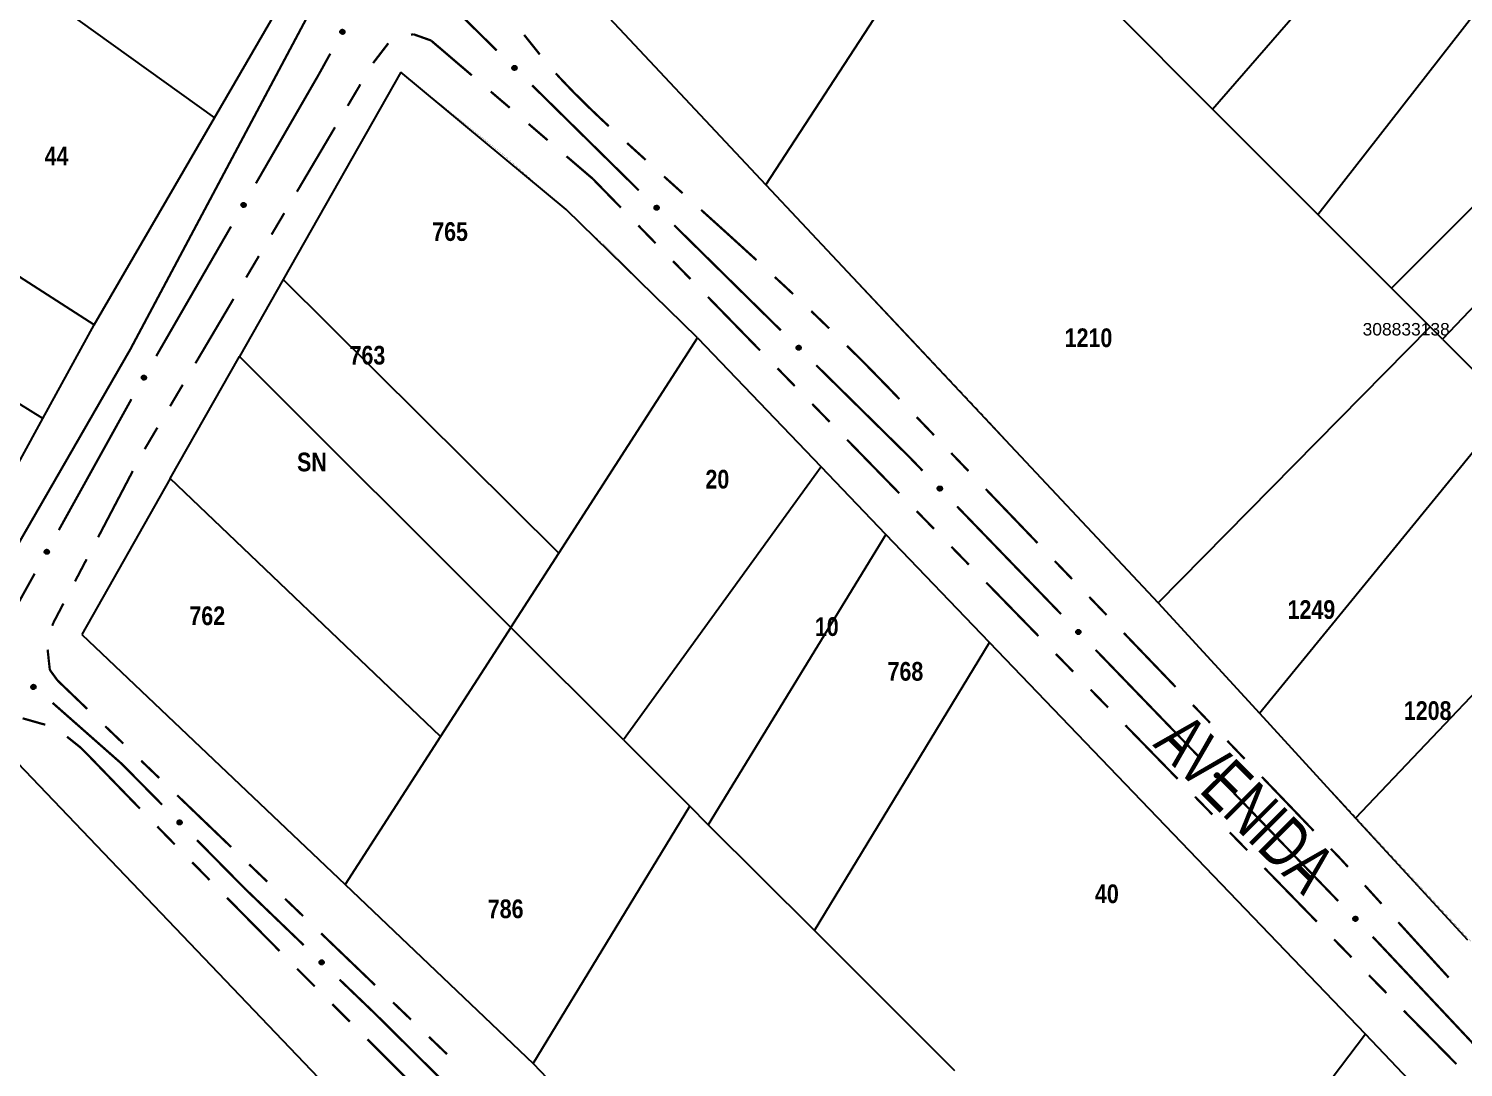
# Model space of a CAD drawing. Extents: x 201549 to 203722, y 4857623 to 4859778.
# Drawn here: x 202361.1 to 202476.2, y 4859355.8 to 4859439.1 of the extents above; entities that cross this region are included whole.
import ezdxf
from ezdxf.enums import TextEntityAlignment as Align

# ---------------------------------------------------------------- set-up
doc = ezdxf.new("R2010")
doc.units = 0
doc.header["$LTSCALE"] = 1.5
doc.header["$MEASUREMENT"] = 0
for name, color, linetype in [('CD-MALHA-LOTES', 40, 'CONTINUOUS'), ('CD_TXT_QUADRA', 1, 'CONTINUOUS'), ('RU-QUADRAS', 6, 'CONTINUOUS'), ('SV-EIXO-RUA-N-PAV', 6, 'CONTINUOUS'), ('SV-RUA-NAO-PAV-S-GUIA-C-GUIA', 7, 'CONTINUOUS'), ('SV-TXT-RUA-N-PAV-S-GUIA-C-GUIA', 7, 'CONTINUOUS'), ('Th_NmrPort', 1, 'CONTINUOUS')]:
    doc.layers.add(name, color=color, linetype=linetype)
doc.styles.add('ARIAL', font='ARIAL.TTF')
doc.styles.add('MONOTXT', font='ARIAL.TTF', dxfattribs={"height": 0.2})
doc.styles.get("Standard").update_dxf_attribs({"font": 'swisscbo.ttf'})

msp = doc.modelspace()

# ---------------------------------------------------------------- linework, layer by layer
at = {"layer": 'CD-MALHA-LOTES', "linetype": 'Continuous'}
for p, q in [((202329.78, 4859465.1), (202375.98, 4859431.95)), ((202456.06, 4859432.64), (202474.6, 4859454.04)), ((202398.92, 4859449.28), (202420.21, 4859426.58)), ((202375.98, 4859431.95), (202385.73, 4859448.75)), ((202420.21, 4859426.58), (202433.34, 4859446.74)), ((202366.34, 4859415.34), (202318.56, 4859445.93)), ((202464.5, 4859424.19), (202481.85, 4859446.46)), ((202456.06, 4859432.64), (202448.04, 4859440.66)), ((202470.4, 4859418.28), (202490.03, 4859437.89)), ((202390.93, 4859435.61), (202381.49, 4859418.96)), ((202404.2, 4859424.58), (202390.93, 4859435.61)), ((202362.22, 4859407.81), (202318.59, 4859434.71)), ((202493.48, 4859434.16), (202474.49, 4859414.19)), ((202366.34, 4859415.34), (202375.98, 4859431.95)), ((202464.5, 4859424.19), (202456.06, 4859432.64)), ((202420.21, 4859426.58), (202451.69, 4859393.03)), ((202414.72, 4859414.28), (202404.2, 4859424.58)), ((202470.4, 4859418.28), (202464.5, 4859424.19)), ((202381.49, 4859418.96), (202378, 4859412.8)), ((202403.6, 4859397), (202381.49, 4859418.96)), ((202473.51, 4859415.17), (202470.4, 4859418.28)), ((202362.22, 4859407.81), (202366.34, 4859415.34)), ((202451.69, 4859393.03), (202473.51, 4859415.17)), ((202474.49, 4859414.19), (202473.51, 4859415.17)), ((202403.6, 4859397), (202414.72, 4859414.28)), ((202414.72, 4859414.28), (202424.64, 4859403.94)), ((202474.49, 4859414.19), (202479.9, 4859408.77)), ((202372.44, 4859403), (202378, 4859412.8)), ((202378, 4859412.8), (202399.76, 4859391.05)), ((202459.82, 4859384.16), (202479.9, 4859408.77)), ((202357.44, 4859399.1), (202362.22, 4859407.81)), ((202372.44, 4859403), (202365.35, 4859390.49)), ((202394.11, 4859382.29), (202372.44, 4859403)), ((202424.64, 4859403.94), (202408.79, 4859382.03)), ((202429.84, 4859398.51), (202424.64, 4859403.94)), ((202429.84, 4859398.51), (202415.6, 4859375.22)), ((202438.15, 4859389.84), (202429.84, 4859398.51)), ((202467.53, 4859375.75), (202489.61, 4859399.05)), ((202399.76, 4859391.05), (202403.6, 4859397)), ((202451.69, 4859393.03), (202459.82, 4859384.16)), ((202365.35, 4859390.49), (202386.46, 4859370.42)), ((202399.76, 4859391.05), (202394.11, 4859382.29)), ((202408.79, 4859382.03), (202399.76, 4859391.05)), ((202424.11, 4859366.72), (202438.15, 4859389.84)), ((202468.31, 4859358.4), (202438.15, 4859389.84)), ((202459.82, 4859384.16), (202467.53, 4859375.75)), ((202394.11, 4859382.29), (202386.46, 4859370.42)), ((202408.79, 4859382.03), (202414.11, 4859376.71)), ((202359.63, 4859380.78), (202398.51, 4859340.06)), ((202401.56, 4859356.07), (202414.11, 4859376.71)), ((202415.6, 4859375.22), (202414.11, 4859376.71)), ((202467.53, 4859375.75), (202476.5, 4859365.97)), ((202424.11, 4859366.72), (202415.6, 4859375.22)), ((202386.46, 4859370.42), (202401.56, 4859356.07)), ((202435.37, 4859355.47), (202424.11, 4859366.72)), ((202468.31, 4859358.4), (202452.89, 4859338.08)), ((202475.31, 4859351.09), (202468.31, 4859358.4)), ((202401.56, 4859356.07), (202420.6, 4859336))]:
    msp.add_line(p, q, dxfattribs=at)
at = {"layer": 'RU-QUADRAS', "linetype": 'Continuous'}
msp.add_lwpolyline([(202354.74, 4859503.76, 0.01, 0.01, 0), (202361.91, 4859514.08, 0.01, 0.01, 0), (202365.52, 4859520.69, 0.01, 0.01, 0), (202372.26, 4859529.81, 0.01, 0.01, -0.0525661612), (202379.32, 4859536.42, 0.01, 0.01, 0), (202383.4, 4859541.77, 0.01, 0.01, 0), (202424.49, 4859513.92, 0.01, 0.01, 0), (202406.89, 4859483.37, 0.01, 0.01, 0), (202393.58, 4859462.29, 0.01, 0.01, 0), (202366.34, 4859415.34, 0.01, 0.01, 0), (202357.44, 4859399.1, 0.01, 0.01, 0)], format="xyseb", dxfattribs=at)
for points in [[(202398.92, 4859449.28, 0.01, 0.01, 0), (202422.78, 4859490.87, 0.01, 0.01, 0), (202431.6, 4859503.85, 0.01, 0.01, 0.025706591), (202459.39, 4859473.18, 0.01, 0.01, 0), (202458.41, 4859471.92, 0.01, 0.01, 0), (202466.87, 4859463.9, 0.01, 0.01, 0), (202466.09, 4859462.94, 0.01, 0.01, -0.0087187584), (202520.78, 4859404.57, 0.01, 0.01, 0), (202522.82, 4859406.83, 0.01, 0.01, 0), (202525.95, 4859403.58, 0.01, 0.01, 0), (202522.53, 4859399.73, 0.01, 0.01, 0), (202542.98, 4859379.07, 0.01, 0.01, 0), (202513.69, 4859325.42, 0.01, 0.01, 0.0056296423)], [(202365.35, 4859390.49, 0.01, 0.01, 0), (202390.93, 4859435.61, 0.01, 0.01, -0.0406999133), (202414.72, 4859414.28, 0.01, 0.01, 0), (202507.8, 4859317.21, 0.01, 0.01, 0), (202481.27, 4859270.49, 0.01, 0.01, -0.0078169906), (202420.6, 4859336, 0.01, 0.01, 0), (202401.56, 4859356.07, 0.01, 0.01, 0)], [(202334.2, 4859336.31, 0.01, 0.01, 0), (202359.63, 4859380.78, 0.01, 0.01, 0), (202431.07, 4859305.95, 0.01, 0.01, 0), (202473.24, 4859258.37, 0.01, 0.01, 0), (202504.96, 4859225.34, 0.01, 0.01, 0), (202609.09, 4859113.89, 0.01, 0.01, 0), (202649.91, 4859068.53, 0.01, 0.01, 0), (202690.97, 4859026.08, 0.01, 0.01, 0), (202707.86, 4859007.86, 0.01, 0.01, 0), (202732.76, 4858982.37, 0.01, 0.01, 0), (202786.51, 4858923.72, 0.01, 0.01, 0), (202817.55, 4858891.17, 0.01, 0.01, 0), (202785.28, 4858854.63, 0.01, 0.01, 0), (202645.57, 4859005.19, 0.01, 0.01, 0), (202637.52, 4859012.98, 0.01, 0.01, 0), (202489.97, 4859168.83, 0.01, 0.01, 0), (202473.82, 4859188.57, 0.01, 0.01, 0.0163932161), (202447.13, 4859214.72, 0.01, 0.01, -0.0030039758)]]:
    msp.add_lwpolyline(points, format="xyseb", close=True, dxfattribs=at)
at = {"layer": 'SV-EIXO-RUA-N-PAV', "const_width": 0.18}
for points in [[(202390.073874, 4859445.773969), (202398.623025, 4859437.353042)], [(202385.274512, 4859437.0982), (202384.79045, 4859436.223166)], [(202384.356788, 4859435.439237), (202379.307534, 4859426.687197)], [(202384.79045, 4859436.223166), (202384.356788, 4859435.439237)], [(202401.472742, 4859434.546066), (202407.884605, 4859428.230371)], [(202407.884605, 4859428.230371), (202408.34582, 4859427.776074)], [(202408.34582, 4859427.776074), (202410.021296, 4859426.124533)], [(202377.308644, 4859423.222455), (202371.311975, 4859412.828228)], [(202412.869998, 4859423.316527), (202421.416103, 4859414.892509)], [(202424.264805, 4859412.084503), (202431.38656, 4859405.064488)], [(202369.31458, 4859409.36264), (202363.495244, 4859398.868102)], [(202431.38656, 4859405.064488), (202431.668491, 4859404.786584)], [(202431.668491, 4859404.786584), (202432.782709, 4859403.632573)], [(202435.561087, 4859400.754967), (202443.896221, 4859392.12215)], [(202361.555465, 4859395.369922), (202358.160853, 4859389.248108)], [(202446.674599, 4859389.244544), (202455.009733, 4859380.611726)], [(202368.556157, 4859380.090715), (202362.995716, 4859384.996987)], [(202368.966603, 4859379.674608), (202368.556157, 4859380.090715)], [(202371.775592, 4859376.826874), (202368.966603, 4859379.674608)], [(202457.788111, 4859377.734121), (202466.123245, 4859369.101303)], [(202378.435021, 4859370.075591), (202374.58458, 4859373.979141)], [(202378.807812, 4859369.71742), (202378.435021, 4859370.075591)], [(202383.13444, 4859365.560463), (202378.807812, 4859369.71742)], [(202468.901623, 4859366.223697), (202468.984764, 4859366.137588)], [(202468.984764, 4859366.137588), (202477.118916, 4859357.478651)], [(202388.858926, 4859360.060467), (202386.018859, 4859362.789159)], [(202388.90257, 4859360.01713), (202388.858926, 4859360.060467)], [(202394.579342, 4859354.380264), (202388.90257, 4859360.01713)]]:
    msp.add_lwpolyline(points, dxfattribs=at)
at = {"layer": 'SV-EIXO-RUA-N-PAV'}
for points in [[(202386.408509, 4859438.920707), (202386.422695, 4859438.873902), (202386.425316, 4859438.830773), (202386.417148, 4859438.794173), (202386.401498, 4859438.763712), (202386.381976, 4859438.734353), (202386.355764, 4859438.709095), (202386.320462, 4859438.687505), (202386.273609, 4859438.672945), (202386.229252, 4859438.673164), (202386.192941, 4859438.679252), (202386.160239, 4859438.693743), (202386.132035, 4859438.713184), (202386.106699, 4859438.74128), (202386.085169, 4859438.777269), (202386.071669, 4859438.824735), (202386.06939, 4859438.867035), (202386.078219, 4859438.902229), (202386.092995, 4859438.935013), (202386.113284, 4859438.964748), (202386.139158, 4859438.989394), (202386.175432, 4859439.011005), (202386.222458, 4859439.023709), (202386.264621, 4859439.026464), (202386.299929, 4859439.018131), (202386.331878, 4859439.002857), (202386.361564, 4859438.983636), (202386.388051, 4859438.958344), (202386.408509, 4859438.920707)], [(202400.02277, 4859436.128806), (202400.071666, 4859436.129868), (202400.113908, 4859436.120783), (202400.146959, 4859436.103064), (202400.172082, 4859436.079792), (202400.195103, 4859436.053088), (202400.212373, 4859436.021044), (202400.223662, 4859435.981233), (202400.225072, 4859435.93219), (202400.212921, 4859435.889529), (202400.197283, 4859435.856198), (202400.174525, 4859435.828603), (202400.148208, 4859435.806674), (202400.11433, 4859435.789836), (202400.073874, 4859435.778789), (202400.024525, 4859435.778565), (202399.983173, 4859435.787756), (202399.951655, 4859435.805734), (202399.924059, 4859435.82879), (202399.900883, 4859435.856334), (202399.884112, 4859435.887886), (202399.873063, 4859435.92864), (202399.873487, 4859435.97735), (202399.882183, 4859436.018697), (202399.899713, 4859436.05046), (202399.923024, 4859436.077118), (202399.949527, 4859436.100533), (202399.981015, 4859436.119234), (202400.02277, 4859436.128806)], [(202378.47524, 4859425.02427), (202378.488581, 4859424.977217), (202378.490426, 4859424.934048), (202378.481601, 4859424.897601), (202378.465405, 4859424.867427), (202378.445359, 4859424.838423), (202378.418697, 4859424.813641), (202378.383012, 4859424.792689), (202378.335905, 4859424.778975), (202378.291559, 4859424.779992), (202378.255363, 4859424.786731), (202378.222927, 4859424.801808), (202378.195078, 4859424.821754), (202378.170251, 4859424.8503), (202378.149372, 4859424.886671), (202378.136728, 4859424.934372), (202378.13521, 4859424.976706), (202378.144671, 4859425.011735), (202378.160034, 4859425.044249), (202378.180855, 4859425.073614), (202378.207167, 4859425.09779), (202378.243824, 4859425.118746), (202378.291072, 4859425.130602), (202378.333277, 4859425.132598), (202378.36843, 4859425.123631), (202378.400099, 4859425.107785), (202378.429434, 4859425.088033), (202378.455462, 4859425.062268), (202378.47524, 4859425.02427)], [(202411.420598, 4859424.899791), (202411.469495, 4859424.900836), (202411.511734, 4859424.891735), (202411.544778, 4859424.874005), (202411.569893, 4859424.850723), (202411.592904, 4859424.824011), (202411.610162, 4859424.79196), (202411.621437, 4859424.752146), (202411.62283, 4859424.703102), (202411.610663, 4859424.660446), (202411.595013, 4859424.62712), (202411.572244, 4859424.599534), (202411.54592, 4859424.577614), (202411.512036, 4859424.560788), (202411.471576, 4859424.549756), (202411.422227, 4859424.54955), (202411.380879, 4859424.558756), (202411.349367, 4859424.576745), (202411.321779, 4859424.599811), (202411.298613, 4859424.627363), (202411.281853, 4859424.658922), (202411.270819, 4859424.699679), (202411.271261, 4859424.748389), (202411.279972, 4859424.789734), (202411.297513, 4859424.821489), (202411.320834, 4859424.848139), (202411.347345, 4859424.871545), (202411.37884, 4859424.890234), (202411.420598, 4859424.899791)], [(202422.815405, 4859413.667767), (202422.864302, 4859413.668811), (202422.906541, 4859413.659711), (202422.939585, 4859413.64198), (202422.9647, 4859413.618699), (202422.987711, 4859413.591986), (202423.004969, 4859413.559936), (202423.016244, 4859413.520121), (202423.017637, 4859413.471078), (202423.00547, 4859413.428422), (202422.989821, 4859413.395095), (202422.967052, 4859413.367509), (202422.940727, 4859413.34559), (202422.906843, 4859413.328764), (202422.866383, 4859413.317732), (202422.817034, 4859413.317525), (202422.775686, 4859413.326732), (202422.744174, 4859413.34472), (202422.716586, 4859413.367786), (202422.69342, 4859413.395339), (202422.676661, 4859413.426898), (202422.665626, 4859413.467655), (202422.666068, 4859413.516365), (202422.674779, 4859413.557709), (202422.692321, 4859413.589465), (202422.715641, 4859413.616115), (202422.742152, 4859413.63952), (202422.773648, 4859413.65821), (202422.815405, 4859413.667767)], [(202370.47968, 4859411.165301), (202370.493022, 4859411.118247), (202370.494867, 4859411.075079), (202370.486042, 4859411.038631), (202370.469846, 4859411.008457), (202370.4498, 4859410.979454), (202370.423138, 4859410.954671), (202370.387453, 4859410.93372), (202370.340346, 4859410.920005), (202370.296, 4859410.921022), (202370.259804, 4859410.927762), (202370.227368, 4859410.942838), (202370.199519, 4859410.962784), (202370.174692, 4859410.991331), (202370.153813, 4859411.027701), (202370.141169, 4859411.075403), (202370.139651, 4859411.117737), (202370.149112, 4859411.152766), (202370.164475, 4859411.185279), (202370.185296, 4859411.214644), (202370.211608, 4859411.238821), (202370.248265, 4859411.259776), (202370.295512, 4859411.271632), (202370.337718, 4859411.273629), (202370.372871, 4859411.264662), (202370.40454, 4859411.248816), (202370.433874, 4859411.229063), (202370.459902, 4859411.203299), (202370.47968, 4859411.165301)], [(202434.15129, 4859402.373596), (202434.200198, 4859402.373431), (202434.242198, 4859402.363288), (202434.274794, 4859402.344746), (202434.299325, 4859402.32085), (202434.321669, 4859402.293577), (202434.338129, 4859402.261109), (202434.348416, 4859402.221028), (202434.348595, 4859402.171965), (202434.335377, 4859402.129623), (202434.318908, 4859402.096694), (202434.295463, 4859402.069679), (202434.268605, 4859402.048418), (202434.234315, 4859402.032435), (202434.193594, 4859402.022407), (202434.144255, 4859402.023421), (202434.103148, 4859402.033647), (202434.072091, 4859402.05241), (202434.045081, 4859402.076151), (202434.022604, 4859402.104268), (202434.00663, 4859402.136232), (202433.996607, 4859402.177249), (202433.998253, 4859402.225933), (202434.007985, 4859402.26705), (202434.026306, 4859402.298362), (202434.050279, 4859402.324427), (202434.077361, 4859402.34717), (202434.109309, 4859402.365075), (202434.15129, 4859402.373596)], [(202362.691302, 4859397.191284), (202362.705441, 4859397.144464), (202362.708018, 4859397.101333), (202362.699814, 4859397.064741), (202362.684132, 4859397.034296), (202362.664581, 4859397.004956), (202362.638344, 4859396.979725), (202362.60302, 4859396.958171), (202362.556152, 4859396.943658), (202362.511795, 4859396.943922), (202362.475491, 4859396.950046), (202362.442803, 4859396.96457), (202362.414619, 4859396.98404), (202362.389311, 4859397.012161), (202362.367818, 4859397.048172), (202362.354366, 4859397.095652), (202362.352129, 4859397.137954), (202362.360994, 4859397.173139), (202362.375803, 4859397.205908), (202362.396122, 4859397.235623), (202362.42202, 4859397.260242), (202362.458316, 4859397.281817), (202362.505355, 4859397.294474), (202362.547521, 4859397.297186), (202362.582821, 4859397.288817), (202362.614755, 4859397.273511), (202362.64442, 4859397.25426), (202362.670882, 4859397.228941), (202362.691302, 4859397.191284)], [(202445.264802, 4859390.863172), (202445.31371, 4859390.863007), (202445.355711, 4859390.852864), (202445.388306, 4859390.834322), (202445.412838, 4859390.810426), (202445.435181, 4859390.783153), (202445.451641, 4859390.750686), (202445.461928, 4859390.710605), (202445.462107, 4859390.661542), (202445.448889, 4859390.619199), (202445.43242, 4859390.58627), (202445.408976, 4859390.559256), (202445.382117, 4859390.537994), (202445.347827, 4859390.522012), (202445.307106, 4859390.511983), (202445.257768, 4859390.512998), (202445.21666, 4859390.523224), (202445.185603, 4859390.541986), (202445.158593, 4859390.565728), (202445.136116, 4859390.593845), (202445.120142, 4859390.625808), (202445.110119, 4859390.666826), (202445.111766, 4859390.71551), (202445.121497, 4859390.756627), (202445.139819, 4859390.787939), (202445.163791, 4859390.814004), (202445.190873, 4859390.836746), (202445.222821, 4859390.854651), (202445.264802, 4859390.863172)], [(202361.501163, 4859386.102277), (202361.452544, 4859386.096962), (202361.409672, 4859386.102336), (202361.375205, 4859386.11711), (202361.348151, 4859386.138107), (202361.322893, 4859386.162706), (202361.302899, 4859386.193125), (202361.288187, 4859386.231802), (202361.282513, 4859386.280535), (202361.290904, 4859386.324092), (202361.30358, 4859386.358659), (202361.323851, 4859386.38813), (202361.348158, 4859386.412266), (202361.380442, 4859386.43199), (202361.419783, 4859386.446516), (202361.468925, 4859386.451036), (202361.51092, 4859386.445479), (202361.543883, 4859386.430314), (202361.573382, 4859386.409748), (202361.598867, 4859386.384325), (202361.618322, 4859386.354353), (202361.632876, 4859386.314716), (202361.636695, 4859386.266154), (202361.631631, 4859386.224206), (202361.616932, 4859386.191038), (202361.596031, 4859386.162452), (202361.571667, 4859386.136819), (202361.541926, 4859386.115448), (202361.501163, 4859386.102277)], [(202456.378314, 4859379.352749), (202456.427222, 4859379.352584), (202456.469223, 4859379.342441), (202456.501818, 4859379.323899), (202456.52635, 4859379.300003), (202456.548693, 4859379.27273), (202456.565153, 4859379.240263), (202456.57544, 4859379.200181), (202456.575619, 4859379.151118), (202456.562401, 4859379.108776), (202456.545932, 4859379.075847), (202456.522488, 4859379.048832), (202456.49563, 4859379.027571), (202456.461339, 4859379.011588), (202456.420619, 4859379.00156), (202456.37128, 4859379.002574), (202456.330172, 4859379.0128), (202456.299115, 4859379.031563), (202456.272106, 4859379.055304), (202456.249629, 4859379.083422), (202456.233655, 4859379.115385), (202456.223632, 4859379.156403), (202456.225278, 4859379.205087), (202456.235009, 4859379.246203), (202456.253331, 4859379.277516), (202456.277303, 4859379.30358), (202456.304385, 4859379.326323), (202456.336333, 4859379.344228), (202456.378314, 4859379.352749)], [(202373.202615, 4859375.223413), (202373.153708, 4859375.223055), (202373.111602, 4859375.232748), (202373.07881, 4859375.250941), (202373.054024, 4859375.274573), (202373.031391, 4859375.301606), (202373.014584, 4859375.333895), (202373.003869, 4859375.373864), (202373.003166, 4859375.422922), (202373.01593, 4859375.465404), (202373.032046, 4859375.498507), (202373.0552, 4859375.525771), (202373.08183, 4859375.547318), (202373.115947, 4859375.563666), (202373.156558, 4859375.57413), (202373.205905, 4859375.573643), (202373.24712, 4859375.563857), (202373.278376, 4859375.545427), (202373.305637, 4859375.521976), (202373.328414, 4859375.494101), (202373.344729, 4859375.46231), (202373.35519, 4859375.421402), (202373.354064, 4859375.372703), (202373.344773, 4859375.331485), (202373.326787, 4859375.299979), (202373.303095, 4859375.273659), (202373.276258, 4859375.250628), (202373.244503, 4859375.232383), (202373.202615, 4859375.223413)], [(202467.491827, 4859367.842325), (202467.540735, 4859367.84216), (202467.582735, 4859367.832018), (202467.615331, 4859367.813475), (202467.639862, 4859367.78958), (202467.662205, 4859367.762306), (202467.678666, 4859367.729839), (202467.688952, 4859367.689758), (202467.689131, 4859367.640695), (202467.675913, 4859367.598353), (202467.659444, 4859367.565424), (202467.636, 4859367.538409), (202467.609142, 4859367.517148), (202467.574851, 4859367.501165), (202467.534131, 4859367.491137), (202467.484792, 4859367.492151), (202467.443684, 4859367.502377), (202467.412627, 4859367.52114), (202467.385618, 4859367.544881), (202467.363141, 4859367.572998), (202467.347167, 4859367.604962), (202467.337144, 4859367.645979), (202467.33879, 4859367.694663), (202467.348521, 4859367.73578), (202467.366843, 4859367.767092), (202467.390815, 4859367.793157), (202467.417897, 4859367.8159), (202467.449845, 4859367.833804), (202467.491827, 4859367.842325)], [(202384.603991, 4859363.995886), (202384.555112, 4859363.994215), (202384.51276, 4859364.002774), (202384.479492, 4859364.02008), (202384.454081, 4859364.043038), (202384.43073, 4859364.069454), (202384.413062, 4859364.10128), (202384.401278, 4859364.140948), (202384.399258, 4859364.189969), (202384.410878, 4859364.232778), (202384.426099, 4859364.266302), (202384.448513, 4859364.294177), (202384.474555, 4859364.316431), (202384.508221, 4859364.33369), (202384.548537, 4859364.345239), (202384.597879, 4859364.346078), (202384.639341, 4859364.337401), (202384.671081, 4859364.319817), (202384.698962, 4859364.297107), (202384.722479, 4859364.269853), (202384.739641, 4859364.238511), (202384.751196, 4859364.197899), (202384.751378, 4859364.149187), (202384.743197, 4859364.107734), (202384.726063, 4859364.075757), (202384.703086, 4859364.048811), (202384.676877, 4859364.025067), (202384.645623, 4859364.005976), (202384.603991, 4859363.995886)]]:
    msp.add_lwpolyline(points, close=True, dxfattribs=at)
for points in [[(202386.113284, 4859438.964748), (202386.06939, 4859438.867035)], [(202386.139158, 4859438.989394), (202386.071669, 4859438.824735)], [(202386.124676, 4859438.972965), (202386.073207, 4859438.851736)], [(202386.156711, 4859438.994229), (202386.081768, 4859438.808015)], [(202386.175432, 4859439.011005), (202386.085169, 4859438.777269)], [(202386.198425, 4859439.013257), (202386.09696, 4859438.762186)], [(202386.222458, 4859439.023709), (202386.106699, 4859438.74128)], [(202386.241612, 4859439.023673), (202386.120739, 4859438.731878)], [(202386.264621, 4859439.026464), (202386.132035, 4859438.713184)], [(202386.279922, 4859439.019633), (202386.147159, 4859438.706347)], [(202386.299929, 4859439.018131), (202386.160239, 4859438.693743)], [(202386.314269, 4859439.00843), (202386.175155, 4859438.689301)], [(202386.331878, 4859439.002857), (202386.192941, 4859438.679252)], [(202386.345846, 4859438.989402), (202386.215065, 4859438.679698)], [(202386.361564, 4859438.983636), (202386.229252, 4859438.673164)], [(202386.372394, 4859438.966919), (202386.254035, 4859438.676853)], [(202386.388051, 4859438.958344), (202386.273609, 4859438.672945)], [(202386.396299, 4859438.93966), (202386.297095, 4859438.68422)], [(202386.408509, 4859438.920707), (202386.320462, 4859438.687505)], [(202386.4152, 4859438.894898), (202386.341324, 4859438.704975)], [(202386.422695, 4859438.873902), (202386.355764, 4859438.709095)], [(202386.424295, 4859438.849323), (202386.372292, 4859438.729948)], [(202386.425316, 4859438.830773), (202386.381976, 4859438.734353)], [(202399.873063, 4859435.92864), (202400.073874, 4859435.778789)], [(202399.873487, 4859435.97735), (202400.11433, 4859435.789836)], [(202399.877084, 4859435.95139), (202400.091574, 4859435.786085)], [(202399.878678, 4859435.995787), (202400.127163, 4859435.800827)], [(202399.882183, 4859436.018697), (202400.148208, 4859435.806674)], [(202399.884112, 4859435.887886), (202400.024525, 4859435.778565)], [(202399.88418, 4859435.906094), (202400.043347, 4859435.78379)], [(202399.892881, 4859436.031595), (202400.158864, 4859435.819399)], [(202399.896035, 4859435.869517), (202399.998935, 4859435.787314)], [(202399.899713, 4859436.05046), (202400.174525, 4859435.828603)], [(202399.900883, 4859435.856334), (202399.983173, 4859435.787756)], [(202399.912917, 4859436.061658), (202400.182818, 4859435.841773)], [(202399.923024, 4859436.077118), (202400.197283, 4859435.856198)], [(202399.939742, 4859436.086948), (202400.202809, 4859435.877625)], [(202399.949527, 4859436.100533), (202400.212921, 4859435.889529)], [(202399.968542, 4859436.106464), (202400.21604, 4859435.914391)], [(202399.981015, 4859436.119234), (202400.225072, 4859435.93219)], [(202400.001229, 4859436.122149), (202400.220536, 4859435.957845)], [(202400.02277, 4859436.128806), (202400.223662, 4859435.981233)], [(202400.049428, 4859436.128302), (202400.212453, 4859436.006028)], [(202400.071666, 4859436.129868), (202400.212373, 4859436.021044)], [(202400.095769, 4859436.124793), (202400.196739, 4859436.042575)], [(202400.113908, 4859436.120783), (202400.195103, 4859436.053088)], [(202378.180855, 4859425.073614), (202378.13521, 4859424.976706)], [(202378.207167, 4859425.09779), (202378.136728, 4859424.934372)], [(202378.192393, 4859425.081625), (202378.138751, 4859424.961341)], [(202378.224805, 4859425.102309), (202378.146525, 4859424.917473)], [(202378.243824, 4859425.118746), (202378.149372, 4859424.886671)], [(202378.266854, 4859425.120583), (202378.16089, 4859424.871378)], [(202378.291072, 4859425.130602), (202378.170251, 4859424.8503)], [(202378.310222, 4859425.130221), (202378.184119, 4859424.840648)], [(202378.333277, 4859425.132598), (202378.195078, 4859424.821754)], [(202378.348453, 4859425.125493), (202378.210076, 4859424.814645)], [(202378.36843, 4859425.123631), (202378.222927, 4859424.801808)], [(202378.382592, 4859425.113674), (202378.237761, 4859424.797098)], [(202378.400099, 4859425.107785), (202378.255363, 4859424.786731)], [(202378.413823, 4859425.094081), (202378.277492, 4859424.786779)], [(202378.429434, 4859425.088033), (202378.291559, 4859424.779992)], [(202378.439961, 4859425.071124), (202378.316404, 4859424.783233)], [(202378.455462, 4859425.062268), (202378.335905, 4859424.778975)], [(202378.463373, 4859425.04344), (202378.35959, 4859424.789825)], [(202378.47524, 4859425.02427), (202378.383012, 4859424.792689)], [(202378.481465, 4859424.998345), (202378.404185, 4859424.809781)], [(202378.488581, 4859424.977217), (202378.418697, 4859424.813641)], [(202378.489739, 4859424.952613), (202378.435597, 4859424.834193)], [(202378.490426, 4859424.934048), (202378.445359, 4859424.838423)], [(202411.347345, 4859424.871545), (202411.610663, 4859424.660446)], [(202411.366362, 4859424.877468), (202411.613791, 4859424.685306)], [(202411.37884, 4859424.890234), (202411.62283, 4859424.703102)], [(202411.399056, 4859424.893142), (202411.618303, 4859424.728758)], [(202411.420598, 4859424.899791), (202411.621437, 4859424.752146)], [(202411.447256, 4859424.899278), (202411.610237, 4859424.776945)], [(202411.469495, 4859424.900836), (202411.610162, 4859424.79196)], [(202411.493596, 4859424.895752), (202411.594536, 4859424.813497)], [(202411.511734, 4859424.891735), (202411.592904, 4859424.824011)], [(202411.270819, 4859424.699679), (202411.471576, 4859424.549756)], [(202411.271261, 4859424.748389), (202411.512036, 4859424.560788)], [(202411.274848, 4859424.722428), (202411.489278, 4859424.557045)], [(202411.276459, 4859424.766824), (202411.524873, 4859424.571774)], [(202411.279972, 4859424.789734), (202411.54592, 4859424.577614)], [(202411.281853, 4859424.658922), (202411.422227, 4859424.54955)], [(202411.281928, 4859424.677129), (202411.44105, 4859424.554768)], [(202411.290674, 4859424.802627), (202411.556581, 4859424.590335)], [(202411.29377, 4859424.640549), (202411.39664, 4859424.558308)], [(202411.297513, 4859424.821489), (202411.572244, 4859424.599534)], [(202411.298613, 4859424.627363), (202411.380879, 4859424.558756)], [(202411.310721, 4859424.832683), (202411.580542, 4859424.6127)], [(202411.320834, 4859424.848139), (202411.595013, 4859424.62712)], [(202411.337556, 4859424.857963), (202411.600547, 4859424.648545)], [(202422.665626, 4859413.467655), (202422.866383, 4859413.317732)], [(202422.666068, 4859413.516365), (202422.906843, 4859413.328764)], [(202422.669655, 4859413.490404), (202422.884085, 4859413.325021)], [(202422.671266, 4859413.5348), (202422.91968, 4859413.33975)], [(202422.674779, 4859413.557709), (202422.940727, 4859413.34559)], [(202422.676661, 4859413.426898), (202422.817034, 4859413.317525)], [(202422.676736, 4859413.445105), (202422.835857, 4859413.322744)], [(202422.685482, 4859413.570603), (202422.951388, 4859413.358311)], [(202422.688577, 4859413.408524), (202422.791447, 4859413.326284)], [(202422.692321, 4859413.589465), (202422.967052, 4859413.367509)], [(202422.69342, 4859413.395339), (202422.775686, 4859413.326732)], [(202422.705528, 4859413.600659), (202422.975349, 4859413.380676)], [(202422.715641, 4859413.616115), (202422.989821, 4859413.395095)], [(202422.732363, 4859413.625939), (202422.995354, 4859413.416521)], [(202422.742152, 4859413.63952), (202423.00547, 4859413.428422)], [(202422.761169, 4859413.645444), (202423.008598, 4859413.453282)], [(202422.773648, 4859413.65821), (202423.017637, 4859413.471078)], [(202422.793863, 4859413.661117), (202423.01311, 4859413.496734)], [(202422.815405, 4859413.667767), (202423.016244, 4859413.520121)], [(202422.842063, 4859413.667254), (202423.005044, 4859413.54492)], [(202422.864302, 4859413.668811), (202423.004969, 4859413.559936)], [(202422.888403, 4859413.663727), (202422.989343, 4859413.581473)], [(202422.906541, 4859413.659711), (202422.987711, 4859413.591986)], [(202370.185296, 4859411.214644), (202370.139651, 4859411.117737)], [(202370.211608, 4859411.238821), (202370.141169, 4859411.075403)], [(202370.196833, 4859411.222656), (202370.143192, 4859411.102372)], [(202370.229246, 4859411.24334), (202370.150965, 4859411.058504)], [(202370.248265, 4859411.259776), (202370.153813, 4859411.027701)], [(202370.271295, 4859411.261614), (202370.16533, 4859411.012409)], [(202370.295512, 4859411.271632), (202370.174692, 4859410.991331)], [(202370.314663, 4859411.271251), (202370.18856, 4859410.981678)], [(202370.337718, 4859411.273629), (202370.199519, 4859410.962784)], [(202370.352894, 4859411.266524), (202370.214517, 4859410.955676)], [(202370.372871, 4859411.264662), (202370.227368, 4859410.942838)], [(202370.387033, 4859411.254704), (202370.242201, 4859410.938129)], [(202370.40454, 4859411.248816), (202370.259804, 4859410.927762)], [(202370.418263, 4859411.235111), (202370.281932, 4859410.92781)], [(202370.433874, 4859411.229063), (202370.296, 4859410.921022)], [(202370.444402, 4859411.212155), (202370.320845, 4859410.924264)], [(202370.459902, 4859411.203299), (202370.340346, 4859410.920005)], [(202370.467814, 4859411.18447), (202370.364031, 4859410.930856)], [(202370.47968, 4859411.165301), (202370.387453, 4859410.93372)], [(202370.485906, 4859411.139375), (202370.408626, 4859410.950812)], [(202370.493022, 4859411.118247), (202370.423138, 4859410.954671)], [(202370.49418, 4859411.093644), (202370.440038, 4859410.975223)], [(202370.494867, 4859411.075079), (202370.4498, 4859410.979454)], [(202433.996607, 4859402.177249), (202434.193594, 4859402.022407)], [(202433.998253, 4859402.225933), (202434.234315, 4859402.032435)], [(202434.001198, 4859402.199892), (202434.211472, 4859402.029256)], [(202434.003906, 4859402.244235), (202434.24742, 4859402.0431)], [(202434.00663, 4859402.136232), (202434.144255, 4859402.023421)], [(202434.007155, 4859402.154432), (202434.163202, 4859402.028172)], [(202434.007985, 4859402.26705), (202434.268605, 4859402.048418)], [(202434.018089, 4859402.117569), (202434.118893, 4859402.03281)], [(202434.019003, 4859402.279675), (202434.279577, 4859402.060871)], [(202434.022604, 4859402.104268), (202434.103148, 4859402.033647)], [(202434.026306, 4859402.298362), (202434.295463, 4859402.069679)], [(202434.039787, 4859402.309226), (202434.304084, 4859402.082637)], [(202434.050279, 4859402.324427), (202434.318908, 4859402.096694)], [(202434.067239, 4859402.333835), (202434.32497, 4859402.117976)], [(202434.077361, 4859402.34717), (202434.335377, 4859402.129623)], [(202434.096518, 4859402.352621), (202434.339119, 4859402.154398)], [(202434.109309, 4859402.365075), (202434.348595, 4859402.171965)], [(202434.12959, 4859402.367481), (202434.344704, 4859402.197725)], [(202434.15129, 4859402.373596), (202434.348416, 4859402.221028)], [(202434.177927, 4859402.372423), (202434.337833, 4859402.246096)], [(202434.200198, 4859402.373431), (202434.338129, 4859402.261109)], [(202434.224165, 4859402.367752), (202434.32304, 4859402.283026)], [(202434.242198, 4859402.363288), (202434.321669, 4859402.293577)], [(202362.42202, 4859397.260242), (202362.354366, 4859397.095652)], [(202362.439579, 4859397.26506), (202362.364448, 4859397.078922)], [(202362.458316, 4859397.281817), (202362.367818, 4859397.048172)], [(202362.481312, 4859397.284045), (202362.379593, 4859397.033077)], [(202362.505355, 4859397.294474), (202362.389311, 4859397.012161)], [(202362.52451, 4859397.294418), (202362.403341, 4859397.002746)], [(202362.547521, 4859397.297186), (202362.414619, 4859396.98404)], [(202362.562815, 4859397.29034), (202362.429736, 4859396.977188)], [(202362.582821, 4859397.288817), (202362.442803, 4859396.96457)], [(202362.597151, 4859397.279102), (202362.457714, 4859396.960113)], [(202362.614755, 4859397.273511), (202362.475491, 4859396.950046)], [(202362.628709, 4859397.260042), (202362.497615, 4859396.95047)], [(202362.64442, 4859397.25426), (202362.511795, 4859396.943922)], [(202362.396122, 4859397.235623), (202362.352129, 4859397.137954)], [(202362.407522, 4859397.243829), (202362.355931, 4859397.122651)], [(202362.655234, 4859397.237532), (202362.536582, 4859396.947585)], [(202362.670882, 4859397.228941), (202362.556152, 4859396.943658)], [(202362.679112, 4859397.210249), (202362.57965, 4859396.954909)], [(202362.691302, 4859397.191284), (202362.60302, 4859396.958171)], [(202362.697967, 4859397.165468), (202362.6239, 4859396.97562)], [(202362.705441, 4859397.144464), (202362.638344, 4859396.979725)], [(202362.707016, 4859397.119883), (202362.654893, 4859397.000561)], [(202362.708018, 4859397.101333), (202362.664581, 4859397.004956)], [(202445.110119, 4859390.666826), (202445.307106, 4859390.511983)], [(202445.111766, 4859390.71551), (202445.347827, 4859390.522012)], [(202445.11471, 4859390.689468), (202445.324984, 4859390.518832)], [(202445.117418, 4859390.733811), (202445.360932, 4859390.532677)], [(202445.120142, 4859390.625808), (202445.257768, 4859390.512998)], [(202445.120668, 4859390.644008), (202445.276714, 4859390.517749)], [(202445.121497, 4859390.756627), (202445.382117, 4859390.537994)], [(202445.131601, 4859390.607146), (202445.232405, 4859390.522386)], [(202445.132515, 4859390.769252), (202445.39309, 4859390.550448)], [(202445.136116, 4859390.593845), (202445.21666, 4859390.523224)], [(202445.139819, 4859390.787939), (202445.408976, 4859390.559256)], [(202445.153299, 4859390.798803), (202445.417597, 4859390.572213)], [(202445.163791, 4859390.814004), (202445.43242, 4859390.58627)], [(202445.180751, 4859390.823411), (202445.438482, 4859390.607552)], [(202445.190873, 4859390.836746), (202445.448889, 4859390.619199)], [(202445.210031, 4859390.842198), (202445.452631, 4859390.643974)], [(202445.222821, 4859390.854651), (202445.462107, 4859390.661542)], [(202445.243102, 4859390.857058), (202445.458216, 4859390.687302)], [(202445.264802, 4859390.863172), (202445.461928, 4859390.710605)], [(202445.291439, 4859390.862), (202445.451345, 4859390.735673)], [(202445.31371, 4859390.863007), (202445.451641, 4859390.750686)], [(202445.337678, 4859390.857329), (202445.436552, 4859390.772603)], [(202445.355711, 4859390.852864), (202445.435181, 4859390.783153)], [(202361.541926, 4859386.115448), (202361.282513, 4859386.280535)], [(202361.501163, 4859386.102277), (202361.288187, 4859386.231802)], [(202361.522042, 4859386.110784), (202361.289265, 4859386.255373)], [(202361.55324, 4859386.129256), (202361.289961, 4859386.299054)], [(202361.571667, 4859386.136819), (202361.290904, 4859386.324092)], [(202361.580231, 4859386.151204), (202361.299941, 4859386.336832)], [(202361.474563, 4859386.100458), (202361.301512, 4859386.208077)], [(202361.452544, 4859386.096962), (202361.302899, 4859386.193125)], [(202361.596031, 4859386.162452), (202361.30358, 4859386.358659)], [(202361.604754, 4859386.178733), (202361.316736, 4859386.374288)], [(202361.428092, 4859386.09992), (202361.320348, 4859386.173036)], [(202361.409672, 4859386.102336), (202361.322893, 4859386.162706)], [(202361.616932, 4859386.191038), (202361.323851, 4859386.38813)], [(202361.622096, 4859386.210426), (202361.33865, 4859386.398662)], [(202361.631631, 4859386.224206), (202361.348158, 4859386.412266)], [(202361.633128, 4859386.247335), (202361.368614, 4859386.419923)], [(202361.636695, 4859386.266154), (202361.380442, 4859386.43199)], [(202361.630851, 4859386.291702), (202361.402785, 4859386.437708)], [(202361.632876, 4859386.314716), (202361.419783, 4859386.446516)], [(202361.619838, 4859386.336209), (202361.45063, 4859386.444192)], [(202361.618322, 4859386.354353), (202361.468925, 4859386.451036)], [(202361.604844, 4859386.371614), (202361.495179, 4859386.444547)], [(202361.598867, 4859386.384325), (202361.51092, 4859386.445479)], [(202456.223632, 4859379.156403), (202456.420619, 4859379.00156)], [(202456.225278, 4859379.205087), (202456.461339, 4859379.011588)], [(202456.228222, 4859379.179045), (202456.438496, 4859379.008409)], [(202456.23093, 4859379.223388), (202456.474445, 4859379.022253)], [(202456.233655, 4859379.115385), (202456.37128, 4859379.002574)], [(202456.23418, 4859379.133585), (202456.390227, 4859379.007326)], [(202456.235009, 4859379.246203), (202456.49563, 4859379.027571)], [(202456.245113, 4859379.096723), (202456.345917, 4859379.011963)], [(202456.246027, 4859379.258828), (202456.506602, 4859379.040024)], [(202456.249629, 4859379.083422), (202456.330172, 4859379.0128)], [(202456.253331, 4859379.277516), (202456.522488, 4859379.048832)], [(202456.266811, 4859379.288379), (202456.531109, 4859379.06179)], [(202456.277303, 4859379.30358), (202456.545932, 4859379.075847)], [(202456.294263, 4859379.312988), (202456.551994, 4859379.097129)], [(202456.304385, 4859379.326323), (202456.562401, 4859379.108776)], [(202456.323543, 4859379.331774), (202456.566143, 4859379.133551)], [(202456.336333, 4859379.344228), (202456.575619, 4859379.151118)], [(202456.356614, 4859379.346634), (202456.571728, 4859379.176878)], [(202456.378314, 4859379.352749), (202456.57544, 4859379.200181)], [(202456.404951, 4859379.351576), (202456.564857, 4859379.22525)], [(202456.427222, 4859379.352584), (202456.565153, 4859379.240263)], [(202456.45119, 4859379.346905), (202456.550065, 4859379.26218)], [(202456.469223, 4859379.342441), (202456.548693, 4859379.27273)], [(202373.244503, 4859375.232383), (202373.003166, 4859375.422922)], [(202373.224249, 4859375.229759), (202373.007332, 4859375.397205)], [(202373.257159, 4859375.244972), (202373.012453, 4859375.44059)], [(202373.276258, 4859375.250628), (202373.01593, 4859375.465404)], [(202373.286237, 4859375.264071), (202373.026212, 4859375.477162)], [(202373.303095, 4859375.273659), (202373.032046, 4859375.498507)], [(202373.313424, 4859375.288971), (202373.046718, 4859375.512722)], [(202373.326787, 4859375.299979), (202373.0552, 4859375.525771)], [(202373.333891, 4859375.318743), (202373.070991, 4859375.534748)], [(202373.344773, 4859375.331485), (202373.08183, 4859375.547318)], [(202373.348608, 4859375.354343), (202373.102957, 4859375.552862)], [(202373.354064, 4859375.372703), (202373.115947, 4859375.563666)], [(202373.350841, 4859375.398712), (202373.138755, 4859375.56709)], [(202373.35519, 4859375.421402), (202373.156558, 4859375.57413)], [(202373.344398, 4859375.444106), (202373.18701, 4859375.568689)], [(202373.344729, 4859375.46231), (202373.205905, 4859375.573643)], [(202373.333071, 4859375.480849), (202373.231366, 4859375.564526)], [(202373.328414, 4859375.494101), (202373.24712, 4859375.563857)], [(202373.202615, 4859375.223413), (202373.003869, 4859375.373864)], [(202373.153708, 4859375.223055), (202373.014584, 4859375.333895)], [(202373.175967, 4859375.224301), (202373.01472, 4859375.348911)], [(202373.129681, 4859375.228477), (202373.029906, 4859375.312141)], [(202373.111602, 4859375.232748), (202373.031391, 4859375.301606)], [(202467.337144, 4859367.645979), (202467.534131, 4859367.491137)], [(202467.33879, 4859367.694663), (202467.574851, 4859367.501165)], [(202467.341735, 4859367.668621), (202467.552008, 4859367.497985)], [(202467.344442, 4859367.712964), (202467.587957, 4859367.51183)], [(202467.347167, 4859367.604962), (202467.484792, 4859367.492151)], [(202467.347692, 4859367.623161), (202467.503739, 4859367.496902)], [(202467.348521, 4859367.73578), (202467.609142, 4859367.517148)], [(202467.358625, 4859367.586299), (202467.45943, 4859367.50154)], [(202467.359539, 4859367.748405), (202467.620114, 4859367.529601)], [(202467.363141, 4859367.572998), (202467.443684, 4859367.502377)], [(202467.366843, 4859367.767092), (202467.636, 4859367.538409)], [(202467.380323, 4859367.777956), (202467.644621, 4859367.551366)], [(202467.390815, 4859367.793157), (202467.659444, 4859367.565424)], [(202467.407775, 4859367.802564), (202467.665506, 4859367.586705)], [(202467.417897, 4859367.8159), (202467.675913, 4859367.598353)], [(202467.437055, 4859367.821351), (202467.679655, 4859367.623128)], [(202467.449845, 4859367.833804), (202467.689131, 4859367.640695)], [(202467.470126, 4859367.836211), (202467.685241, 4859367.666455)], [(202467.491827, 4859367.842325), (202467.688952, 4859367.689758)], [(202467.518463, 4859367.841153), (202467.678369, 4859367.714826)], [(202467.540735, 4859367.84216), (202467.678666, 4859367.729839)], [(202467.564702, 4859367.836482), (202467.663577, 4859367.751756)], [(202467.582735, 4859367.832018), (202467.662205, 4859367.762306)], [(202384.645623, 4859364.005976), (202384.399258, 4859364.189969)], [(202384.603991, 4859363.995886), (202384.401278, 4859364.140948)], [(202384.625447, 4859364.00281), (202384.404113, 4859364.164373)], [(202384.657937, 4859364.018901), (202384.408068, 4859364.20788)], [(202384.676877, 4859364.025067), (202384.410878, 4859364.232778)], [(202384.577329, 4859363.996057), (202384.412795, 4859364.116294)], [(202384.555112, 4859363.994215), (202384.413062, 4859364.10128)], [(202384.686491, 4859364.038773), (202384.420841, 4859364.244807)], [(202384.703086, 4859364.048811), (202384.426099, 4859364.266302)], [(202384.530948, 4859363.99899), (202384.428963, 4859364.079945)], [(202384.51276, 4859364.002774), (202384.43073, 4859364.069454)], [(202384.713001, 4859364.064395), (202384.440385, 4859364.280905)], [(202384.726063, 4859364.075757), (202384.448513, 4859364.294177)], [(202384.73266, 4859364.094705), (202384.464058, 4859364.303575)], [(202384.743197, 4859364.107734), (202384.474555, 4859364.316431)], [(202384.746417, 4859364.130687), (202384.495525, 4859364.32254)], [(202384.751378, 4859364.149187), (202384.508221, 4859364.33369)], [(202384.747459, 4859364.1751), (202384.530929, 4859364.337724)], [(202384.751196, 4859364.197899), (202384.548537, 4859364.345239)], [(202384.739799, 4859364.220305), (202384.579124, 4859364.340618)], [(202384.739641, 4859364.238511), (202384.597879, 4859364.346078)], [(202384.72749, 4859364.256731), (202384.623576, 4859364.337647)], [(202384.722479, 4859364.269853), (202384.639341, 4859364.337401)]]:
    msp.add_lwpolyline(points, dxfattribs=at)
at = {"layer": 'SV-RUA-NAO-PAV-S-GUIA-C-GUIA', "const_width": 0.18}
for points in [[(202390.680412, 4859453.680412), (202369.234097, 4859413.374091), (202342.642004, 4859367.17329), (202318.588669, 4859325.137004)], [(202391.932854, 4859438.656984), (202391.752091, 4859438.60764)], [(202392.698643, 4859438.385096), (202391.932854, 4859438.656984)], [(202400.827428, 4859438.597744), (202402.075018, 4859437.034568)], [(202389.926291, 4859437.926686), (202388.708768, 4859436.33998)], [(202393.353136, 4859438.152723), (202392.698643, 4859438.385096)], [(202393.585298, 4859437.954181), (202393.353136, 4859438.152723)], [(202396.62526, 4859435.354444), (202393.585298, 4859437.954181)], [(202403.369098, 4859435.510771), (202403.690266, 4859435.153299)], [(202403.690266, 4859435.153299), (202404.740018, 4859434.054787)], [(202387.560874, 4859434.415703), (202386.668919, 4859432.906966)], [(202387.57308, 4859434.436411), (202387.560874, 4859434.415703)], [(202387.677454, 4859434.633802), (202387.57308, 4859434.436411)], [(202399.665221, 4859432.754707), (202398.14524, 4859434.054575)], [(202404.740018, 4859434.054787), (202404.750772, 4859434.043534)], [(202404.750772, 4859434.043534), (202405.448432, 4859433.348997)], [(202405.448432, 4859433.348997), (202405.84417, 4859432.95503)], [(202405.84417, 4859432.95503), (202406.885318, 4859431.957934)], [(202406.885318, 4859431.957934), (202406.961782, 4859431.884706)], [(202406.961782, 4859431.884706), (202407.616121, 4859431.275359)], [(202385.651098, 4859431.185327), (202382.597635, 4859426.02041)], [(202402.705182, 4859430.154969), (202401.185202, 4859431.454838)], [(202409.087711, 4859429.920975), (202409.234925, 4859429.786259)], [(202409.234925, 4859429.786259), (202410.568111, 4859428.576203)], [(202406.320519, 4859427.063178), (202404.225163, 4859428.855101)], [(202412.051938, 4859427.235213), (202412.794504, 4859426.56544)], [(202406.490044, 4859426.889194), (202406.320519, 4859427.063178)], [(202408.583648, 4859424.740515), (202406.490044, 4859426.889194)], [(202412.794504, 4859426.56544), (202412.884333, 4859426.484418)], [(202412.884333, 4859426.484418), (202413.537367, 4859425.895997)], [(202381.579814, 4859424.298771), (202380.561994, 4859422.577132)], [(202415.023057, 4859424.55707), (202415.131641, 4859424.459205)], [(202415.131641, 4859424.459205), (202415.765435, 4859423.887089)], [(202415.765435, 4859423.887089), (202416.24849, 4859423.451043)], [(202411.375119, 4859421.875609), (202409.979383, 4859423.308062)], [(202416.24849, 4859423.451043), (202417.248759, 4859422.545542)], [(202417.248759, 4859422.545542), (202417.360564, 4859422.44433)], [(202417.360564, 4859422.44433), (202419.466261, 4859420.524977)], [(202379.544173, 4859420.855493), (202378.526352, 4859419.133854)], [(202414.166591, 4859419.010703), (202412.770855, 4859420.443156)], [(202420.935883, 4859419.168438), (202421.670375, 4859418.48982)], [(202421.670375, 4859418.48982), (202421.757559, 4859418.409269)], [(202421.757559, 4859418.409269), (202422.399249, 4859417.80518)], [(202377.508531, 4859417.412215), (202374.455068, 4859412.247299)], [(202419.749535, 4859413.280892), (202415.562327, 4859417.57825)], [(202423.855484, 4859416.434275), (202423.922783, 4859416.370919)], [(202423.922783, 4859416.370919), (202425.296046, 4859415.046918)], [(202426.726443, 4859413.64915), (202428.146092, 4859412.240393)], [(202428.146092, 4859412.240393), (202428.179566, 4859412.207177)], [(202428.179566, 4859412.207177), (202429.543314, 4859410.809398)], [(202422.541007, 4859410.415986), (202421.145271, 4859411.848439)], [(202373.437247, 4859410.52566), (202372.419426, 4859408.804021)], [(202429.543314, 4859410.809398), (202430.124299, 4859410.213915)], [(202430.124299, 4859410.213915), (202430.124399, 4859410.214015)], [(202430.124299, 4859410.213915), (202430.932777, 4859409.37108)], [(202425.332479, 4859407.55108), (202423.936743, 4859408.983533)], [(202432.317267, 4859407.927755), (202433.701757, 4859406.48443)], [(202371.401605, 4859407.082382), (202370.383784, 4859405.360743)], [(202430.915422, 4859401.821269), (202426.728215, 4859406.118627)], [(202435.086247, 4859405.041105), (202436.470737, 4859403.59778)], [(202369.428197, 4859403.604459), (202366.646807, 4859398.288082)], [(202437.855227, 4859402.154455), (202442.008697, 4859397.82448)], [(202433.706894, 4859398.956363), (202432.311158, 4859400.388816)], [(202436.498264, 4859396.091358), (202435.102589, 4859397.52387)], [(202365.719677, 4859396.515956), (202364.792547, 4859394.74383)], [(202443.393187, 4859396.381155), (202444.777678, 4859394.93783)], [(202442.080965, 4859390.36131), (202437.89394, 4859394.658846)], [(202363.865417, 4859392.971704), (202363.401852, 4859392.085641)], [(202446.162168, 4859393.494505), (202447.546658, 4859392.05118)], [(202363.069184, 4859391.449777), (202362.965292, 4859391.187213)], [(202363.401852, 4859392.085641), (202363.069184, 4859391.449777)], [(202448.931148, 4859390.607854), (202453.084618, 4859386.277879)], [(202362.595574, 4859389.277931), (202362.702988, 4859388.283716)], [(202362.702988, 4859388.283716), (202362.771781, 4859387.646974)], [(202444.872316, 4859387.496287), (202443.476641, 4859388.928798)], [(202362.771781, 4859387.646974), (202362.983133, 4859387.3561)], [(202362.983133, 4859387.3561), (202363.390098, 4859386.796014)], [(202363.390098, 4859386.796014), (202365.776424, 4859384.505566)], [(202447.663667, 4859384.631263), (202446.267991, 4859386.063775)], [(202454.469108, 4859384.834554), (202455.853598, 4859383.391229)], [(202360.591258, 4859383.756602), (202362.411697, 4859383.240838)], [(202364.154587, 4859382.28088), (202364.933496, 4859381.653742)], [(202367.219327, 4859383.120636), (202368.66223, 4859381.735706)], [(202453.246368, 4859378.901215), (202449.059342, 4859383.198751)], [(202364.933496, 4859381.653742), (202365.22215, 4859381.421332)], [(202365.22215, 4859381.421332), (202365.669692, 4859380.978766)], [(202457.238088, 4859381.947904), (202458.622578, 4859380.504579)], [(202365.669692, 4859380.978766), (202365.830904, 4859380.819347)], [(202365.830904, 4859380.819347), (202366.525136, 4859380.099596)], [(202366.525136, 4859380.099596), (202366.872329, 4859379.73964)], [(202370.105132, 4859380.350776), (202371.548035, 4859378.965846)], [(202366.872329, 4859379.73964), (202367.914601, 4859378.661059)], [(202460.007068, 4859379.061254), (202464.160538, 4859374.731279)], [(202367.914601, 4859378.661059), (202367.914743, 4859378.660911)], [(202367.914743, 4859378.660911), (202368.610166, 4859377.942596)], [(202368.610166, 4859377.942596), (202368.958146, 4859377.583161)], [(202368.958146, 4859377.583161), (202370.002295, 4859376.506638)], [(202372.990938, 4859377.580916), (202377.319647, 4859373.426126)], [(202456.037719, 4859376.036191), (202454.642043, 4859377.468703)], [(202371.396421, 4859375.072618), (202372.093982, 4859374.356093)], [(202372.093982, 4859374.356093), (202372.094284, 4859374.355783)], [(202372.094284, 4859374.355783), (202372.792207, 4859373.640214)], [(202458.829069, 4859373.171167), (202457.433394, 4859374.603679)], [(202465.545029, 4859373.287954), (202466.237274, 4859372.566291)], [(202374.189652, 4859372.209429), (202374.189985, 4859372.209089)], [(202374.189985, 4859372.209089), (202374.889204, 4859371.494847)], [(202378.76255, 4859372.041196), (202380.205453, 4859370.656266)], [(202466.237274, 4859372.566291), (202466.396081, 4859372.400735)], [(202466.396081, 4859372.400735), (202466.914813, 4859371.830887)], [(202374.889204, 4859371.494847), (202375.239318, 4859371.13721)], [(202375.239318, 4859371.13721), (202375.589086, 4859370.780589)], [(202464.41177, 4859367.441119), (202460.224744, 4859371.738655)], [(202468.261136, 4859370.351895), (202469.607458, 4859368.872904)], [(202376.990506, 4859369.353697), (202378.392919, 4859367.92778)], [(202381.648356, 4859369.271336), (202383.091259, 4859367.886406)], [(202378.392919, 4859367.92778), (202378.393249, 4859367.927445)], [(202378.393249, 4859367.927445), (202380.5005, 4859365.792809)], [(202470.953781, 4859367.393913), (202474.992749, 4859362.956939)], [(202384.534162, 4859366.501476), (202388.862871, 4859362.346686)], [(202380.5005, 4859365.792809), (202380.500811, 4859365.792494)], [(202380.500811, 4859365.792494), (202381.204345, 4859365.082456)], [(202467.203121, 4859364.576096), (202465.807446, 4859366.008608)], [(202382.612037, 4859363.661751), (202382.612328, 4859363.661457)], [(202382.612328, 4859363.661457), (202384.022361, 4859362.243658)], [(202469.348571, 4859362.37402), (202468.598796, 4859363.143584)], [(202469.99791, 4859361.714439), (202469.348571, 4859362.37402)], [(202385.43378, 4859360.826657), (202386.140038, 4859360.118703)], [(202390.305774, 4859360.961756), (202391.748677, 4859359.576826)], [(202386.140038, 4859360.118703), (202386.143923, 4859360.114809)], [(202386.143923, 4859360.114809), (202386.144023, 4859360.114909)], [(202386.143923, 4859360.114809), (202386.846633, 4859359.411284)], [(202475.61033, 4859356.013497), (202471.401015, 4859360.289204)], [(202393.19158, 4859358.191896), (202394.634483, 4859356.806966)], [(202388.260026, 4859357.996251), (202392.500207, 4859353.751151)]]:
    msp.add_lwpolyline(points, dxfattribs=at)

# ---------------------------------------------------------------- texts
at = {"layer": 'CD_TXT_QUADRA', "color": 7, "linetype": 'Continuous', "style": 'MONOTXT'}
msp.add_text('308833138', height=1, dxfattribs=at).set_placement((202468.09, 4859414.48))
at = {"layer": 'SV-TXT-RUA-N-PAV-S-GUIA-C-GUIA', "style": 'ARIAL', "width": 0.7}
msp.add_text('AVENIDA', height=4, rotation=315, dxfattribs=at).set_placement((202451.207636, 4859381.599272))
at = {"layer": 'Th_NmrPort', "color": 1}
for s, p in [('44', (202362.358554, 4859428.887271)), ('765', (202393.448554, 4859422.817271)), ('1210', (202444.188554, 4859414.297271)), ('763', (202386.818554, 4859412.897271)), ('SN', (202382.608554, 4859404.327271)), ('20', (202415.368554, 4859402.947271)), ('762', (202373.968554, 4859391.987271)), ('1249', (202462.068554, 4859392.487271)), ('10', (202424.148554, 4859391.117271)), ('768', (202429.978554, 4859387.527271)), ('1208', (202471.398554, 4859384.377271)), ('40', (202446.618554, 4859369.677271)), ('786', (202397.908554, 4859368.467271))]:
    msp.add_text(s, height=1.5, dxfattribs=at).set_placement(p, align=Align.MIDDLE_LEFT)

doc.saveas('drawing.dxf')
